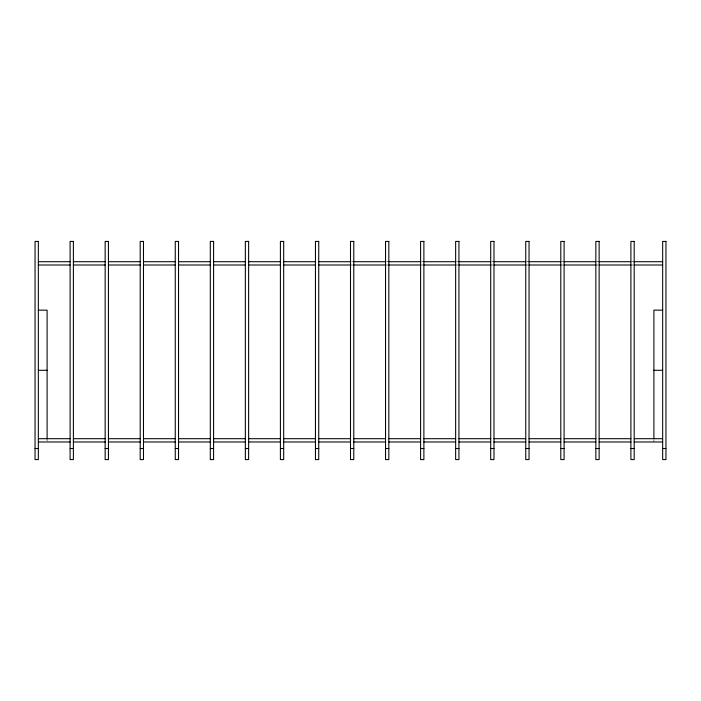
<?xml version="1.0" encoding="UTF-8"?>
<svg xmlns="http://www.w3.org/2000/svg" width="701" height="701" viewBox="0 0 701 701"><rect width="100%" height="100%" fill="white"/><g stroke="black" fill="none" stroke-linecap="round" stroke-linejoin="round"><path stroke-width="0.53" stroke-dasharray="3.5 2.63" d="M351.595 261.718L353.786 261.718M386.645 261.718L388.836 261.718M421.695 261.718L423.886 261.718M456.745 261.718L458.936 261.718M491.795 261.718L493.986 261.718M526.845 261.718L529.036 261.718M561.895 261.718L564.086 261.718M596.945 261.718L599.136 261.718M631.995 261.718L634.186 261.718M350.5 265.004L352.691 265.004M385.55 265.004L387.741 265.004M420.6 265.004L422.791 265.004M455.65 265.004L457.841 265.004M490.7 265.004L492.891 265.004M525.75 265.004L527.941 265.004M560.8 265.004L562.991 265.004M595.85 265.004L598.041 265.004M630.9 265.004L633.091 265.004M653.902 439.79L653.902 441.98M47.098 438.695L47.098 440.885"/><path stroke-width="1.05" d="M38.336 261.718L70.1 261.718M73.386 261.718L105.15 261.718M108.436 261.718L140.2 261.718M143.486 261.718L175.25 261.718M178.536 261.718L210.3 261.718M213.586 261.718L245.35 261.718M248.636 261.718L280.4 261.718M283.686 261.718L315.45 261.718M318.736 261.718L350.5 261.718M353.786 261.718L385.55 261.718M388.836 261.718L420.6 261.718M423.886 261.718L455.65 261.718M458.936 261.718L490.7 261.718M493.986 261.718L525.75 261.718M529.036 261.718L560.8 261.718M564.086 261.718L595.85 261.718M599.136 261.718L630.9 261.718M634.186 261.718L662.664 261.718M38.336 265.004L70.1 265.004M73.386 265.004L105.15 265.004M108.436 265.004L140.2 265.004M143.486 265.004L175.25 265.004M178.536 265.004L210.3 265.004M213.586 265.004L245.35 265.004M248.636 265.004L280.4 265.004M283.686 265.004L315.45 265.004M318.736 265.004L350.5 265.004M353.786 265.004L385.55 265.004M388.836 265.004L420.6 265.004M423.886 265.004L455.65 265.004M458.936 265.004L490.7 265.004M493.986 265.004L525.75 265.004M529.036 265.004L560.8 265.004M564.086 265.004L595.85 265.004M599.136 265.004L630.9 265.004M634.186 265.004L662.664 265.004M38.336 310.14L47.098 310.14L47.098 438.695M662.664 310.14L653.902 310.14L653.902 438.695M38.336 370.294L47.098 370.294M653.902 370.294L662.664 370.294M38.336 438.695L70.1 438.695M73.386 438.695L105.15 438.695M108.436 438.695L140.2 438.695M143.486 438.695L175.25 438.695M178.536 438.695L210.3 438.695M213.586 438.695L245.35 438.695M248.636 438.695L280.4 438.695M283.686 438.695L315.45 438.695M318.736 438.695L350.5 438.695M353.786 438.695L385.55 438.695M388.836 438.695L420.6 438.695M423.886 438.695L455.65 438.695M458.936 438.695L490.7 438.695M493.986 438.695L525.75 438.695M529.036 438.695L560.8 438.695M564.086 438.695L595.85 438.695M599.136 438.695L630.9 438.695M634.186 438.695L662.664 438.695M38.336 441.98L70.1 441.98M73.386 441.98L105.15 441.98M108.436 441.98L140.2 441.98M143.486 441.98L175.25 441.98M178.536 441.98L210.3 441.98M213.586 441.98L245.35 441.98M248.636 441.98L280.4 441.98M283.686 441.98L315.45 441.98M318.736 441.98L350.5 441.98M353.786 441.98L385.55 441.98M388.836 441.98L420.6 441.98M423.886 441.98L455.65 441.98M458.936 441.98L490.7 441.98M493.986 441.98L525.75 441.98M529.036 441.98L560.8 441.98M564.086 441.98L595.85 441.98M599.136 441.98L630.9 441.98M634.186 441.98L662.664 441.98M35.05 448.517L38.336 448.517M70.1 448.517L73.386 448.517M105.15 448.517L108.436 448.517M140.2 448.517L143.486 448.517M175.25 448.517L178.536 448.517M210.3 448.517L213.586 448.517M245.35 448.517L248.636 448.517M280.4 448.517L283.686 448.517M315.45 448.517L318.736 448.517M350.5 448.517L353.786 448.517M385.55 448.517L388.836 448.517M420.6 448.517L423.886 448.517M455.65 448.517L458.936 448.517M490.7 448.517L493.986 448.517M525.75 448.517L529.036 448.517M560.8 448.517L564.086 448.517M595.85 448.517L599.136 448.517M630.9 448.517L634.186 448.517M662.664 448.517L665.95 448.517M38.336 241.416L35.05 241.416L35.05 459.584L38.336 459.584L38.336 241.416M73.386 241.416L70.1 241.416L70.1 459.584L73.386 459.584L73.386 241.416M108.436 241.416L105.15 241.416L105.15 459.584L108.436 459.584L108.436 241.416M143.486 241.416L140.2 241.416L140.2 459.584L143.486 459.584L143.486 241.416M178.536 241.416L175.25 241.416L175.25 459.584L178.536 459.584L178.536 241.416M213.586 241.416L210.3 241.416L210.3 459.584L213.586 459.584L213.586 241.416M248.636 241.416L245.35 241.416L245.35 459.584L248.636 459.584L248.636 241.416M283.686 241.416L280.4 241.416L280.4 459.584L283.686 459.584L283.686 241.416M318.736 241.416L315.45 241.416L315.45 459.584L318.736 459.584L318.736 241.416M353.786 241.416L350.5 241.416L350.5 459.584L353.786 459.584L353.786 241.416M388.836 241.416L385.55 241.416L385.55 459.584L388.836 459.584L388.836 241.416M423.886 241.416L420.6 241.416L420.6 459.584L423.886 459.584L423.886 241.416M458.936 241.416L455.65 241.416L455.65 459.584L458.936 459.584L458.936 241.416M493.986 241.416L490.7 241.416L490.7 459.584L493.986 459.584L493.986 241.416M529.036 241.416L525.75 241.416L525.75 459.584L529.036 459.584L529.036 241.416M564.086 241.416L560.8 241.416L560.8 459.584L564.086 459.584L564.086 241.416M599.136 241.416L595.85 241.416L595.85 459.584L599.136 459.584L599.136 241.416M634.186 241.416L630.9 241.416L630.9 459.584L634.186 459.584L634.186 241.416M665.95 241.416L662.664 241.416L662.664 459.584L665.95 459.584L665.95 241.416"/></g></svg>
